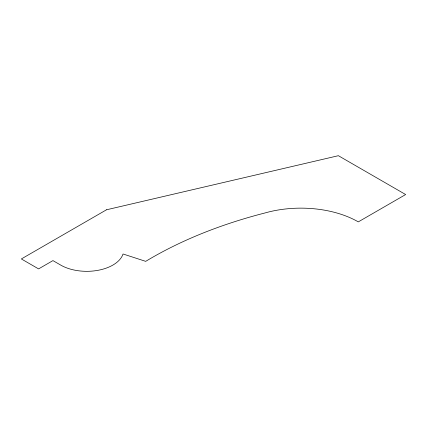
<?xml version="1.0" encoding="UTF-8"?>
<svg xmlns="http://www.w3.org/2000/svg" width="427" height="427" viewBox="0 0 427 427"><rect width="100%" height="100%" fill="white"/><g stroke="black" fill="none" stroke-linecap="round" stroke-linejoin="round"><path stroke-width="0.64" d="M106.504 209.785L21.35 258.949L38.585 268.898L52.948 260.609L61.221 265.386A36.893 21.302 0 0 0 98.007 270.318A36.893 21.302 0 0 0 123.035 253.99L145.708 261.351A375.819 216.975 0 0 1 264.863 212.993A81.247 46.906 0 0 1 358.296 221.88L405.65 194.541L338.376 155.7L106.504 209.785"/></g></svg>
